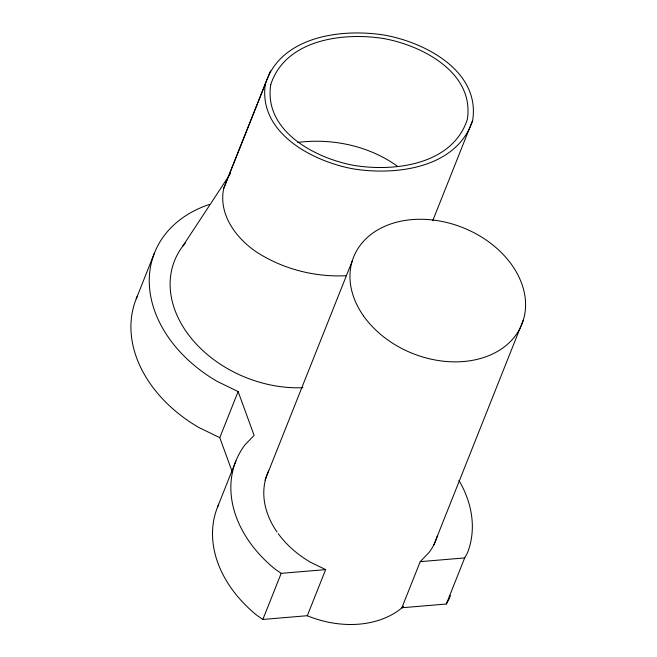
<?xml version="1.0" encoding="UTF-8"?>
<svg xmlns="http://www.w3.org/2000/svg" width="657" height="657" viewBox="0 0 657 657"><rect width="100%" height="100%" fill="white"/><g stroke="black" fill="none" stroke-linecap="round" stroke-linejoin="round"><path stroke-width="0.99" d="M432.708 220.768L472.646 120.445C480.439 71.309 425.465 42.549 384.805 35.158C342.059 28.218 281.007 35.872 265.428 83.587L223.733 188.362C218.198 214.42 236.118 238.277 256.673 252.14C283.118 269.156 314.974 277.295 346.329 275.718M265.428 83.587C257.643 132.722 312.609 161.482 353.277 168.874C396.015 175.813 457.067 168.159 472.646 120.445M136.237 298.804L154.584 252.707M270.495 70.899L223.733 188.362M232.274 471.948L219.783 437.677L238.13 391.58L217.065 381.331A131.351 98.222 21.7 0 1 149.344 284.448A131.351 98.222 21.7 0 1 209.213 204.516M217.549 507.073L235.896 460.968M265.058 480.062L352.16 261.199M262.849 619.444L281.196 573.347L325.65 569.611L307.304 615.708L262.849 619.444L257.059 615.469A124.559 93.146 21.7 0 1 218.74 504.272M450.341 595.529A124.559 93.146 21.7 0 1 448.953 599.332L446.325 604.021L401.87 607.758L420.217 561.653L429.226 552.274A90.584 67.745 21.7 0 0 437.398 535.808M433.628 545.45L523.374 319.926M446.325 604.021L464.671 557.916L467.299 553.227A124.559 93.146 21.7 0 0 458.882 480.3M182.474 246.572L230.574 173.374M401.87 607.758L403.258 606.312M297.752 142.421C332.228 138.052 369.07 145.788 397.436 166.262M420.217 561.653L464.671 557.916M219.783 437.677L198.726 427.428A131.351 98.222 21.7 0 1 137.42 296.011M325.65 569.611L310.539 562.261A90.584 67.745 21.7 0 1 278.198 533.632M281.196 573.347L275.406 569.364A124.559 93.146 21.7 0 1 244.856 444.978L254.095 435.369L238.13 391.58M403.341 606.6A90.584 67.745 21.7 0 1 307.238 615.749M277.032 531.998A90.584 67.745 21.7 0 1 268.672 470.741M302.934 387.687A109.834 82.133 21.7 0 1 191.088 338.059A109.834 82.133 21.7 0 1 185.496 242.811M270.774 84.531C263.383 131.145 315.524 158.419 354.09 165.424C394.627 172.011 452.533 164.751 467.308 119.5C474.699 72.894 422.558 45.612 383.992 38.607C343.455 32.021 285.549 39.28 270.774 84.531M363.403 315.738A90.584 67.745 21.7 0 0 515.4 335.735A90.584 67.745 21.7 0 0 434.507 220.202A90.584 67.745 21.7 0 0 363.403 315.738"/></g></svg>
